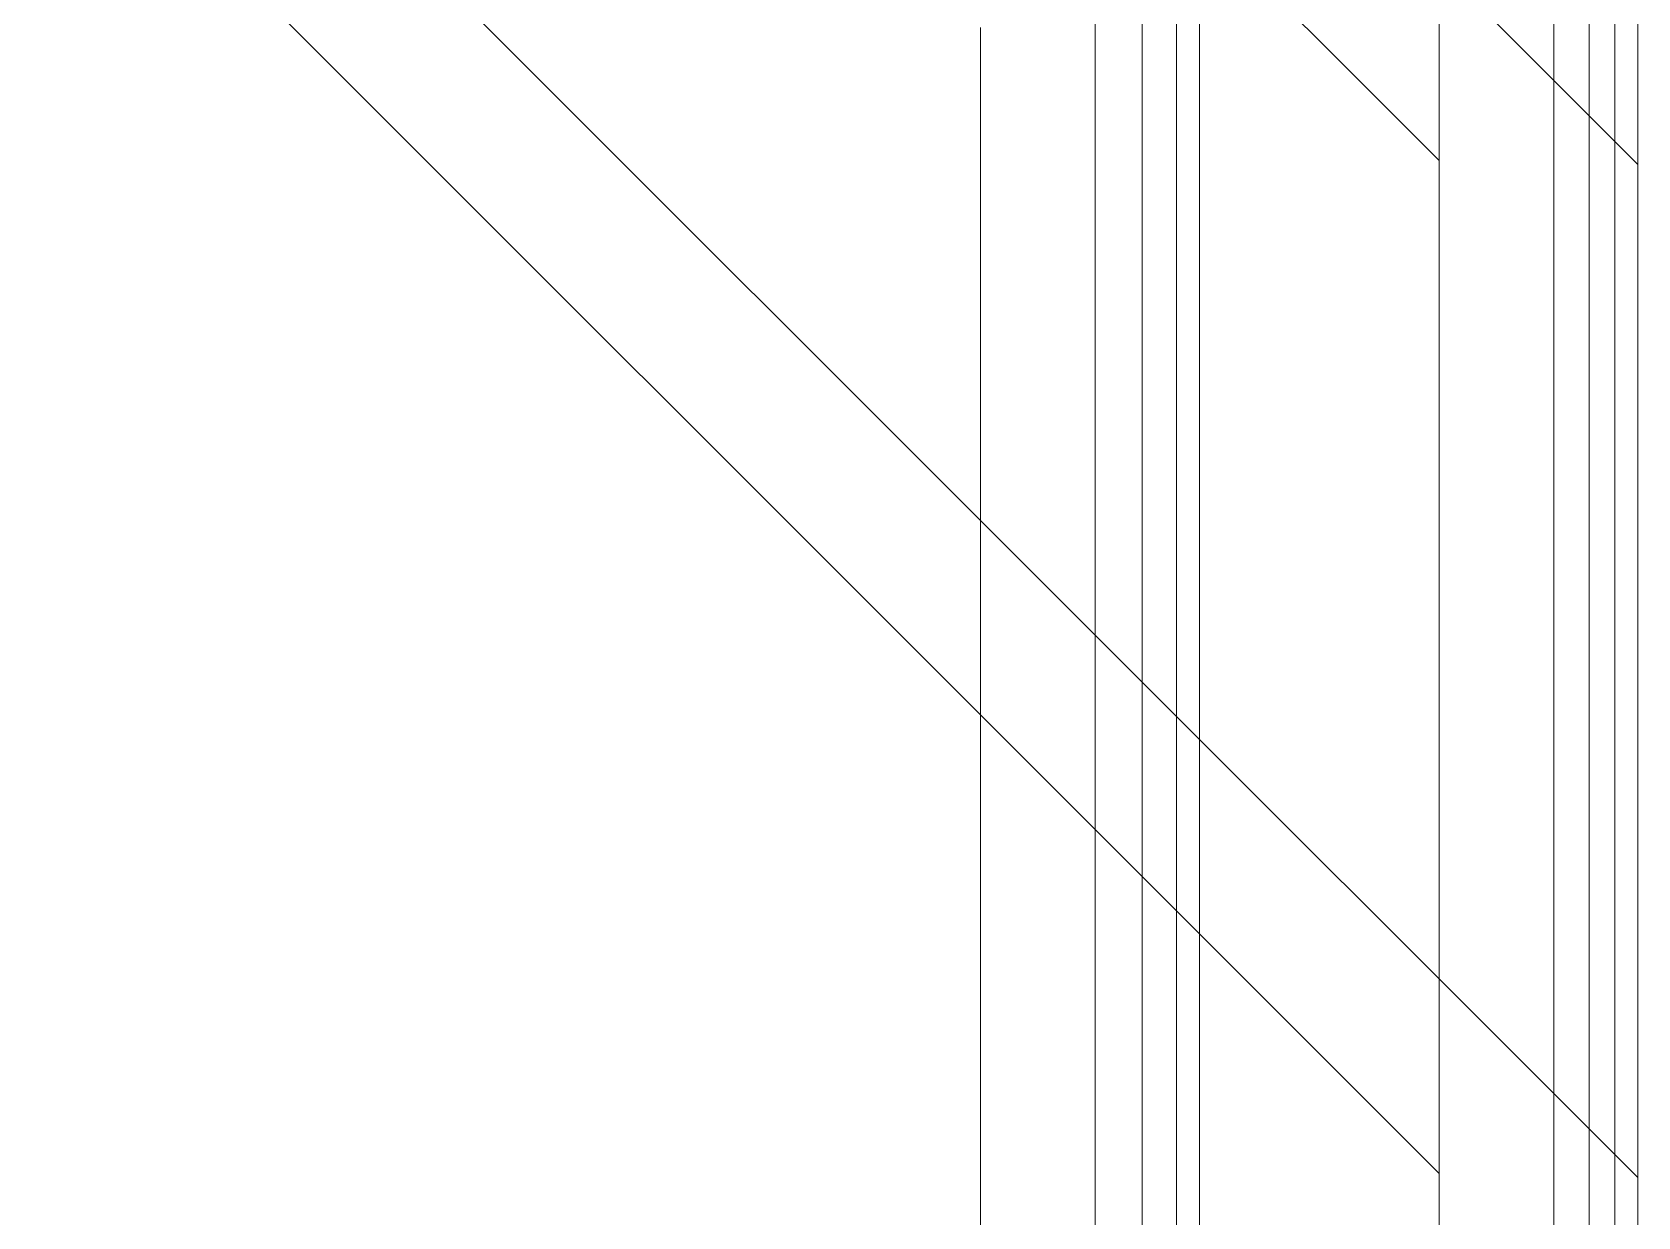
# Model space of a CAD drawing. Header units: millimetres. Extents: x -32954 to 151739, y -65671 to 56243.
# Drawn here: x -10819.6 to -10763.6, y -21174 to -21132.6 of the extents above; entities that cross this region are included whole.
import ezdxf

# ---------------------------------------------------------------- set-up
doc = ezdxf.new("R2010")
doc.units = ezdxf.units.MM
doc.layers.add('G-IMPT', color=7, linetype='Continuous', lineweight=9)
doc.layers.add('I-FURN', color=7, linetype='Continuous', lineweight=9)

# ---------------------------------------------------------------- blocks, each defined once
blk = doc.blocks.new('М25-М26_Столик манипуляционный - МСК-5501_dwg-9496848-О_ТХ_01')
at = {"layer": 'G-IMPT'}
for p, q in [((-313.365, -13.492), (-313.365, -398.053)), ((-313.365, -13.492), (-313.365, -398.053)), ((-313.365, -398.053), (-313.365, -13.492)), ((-301.365, -398.053), (-301.365, -13.492)), ((-301.365, -13.492), (-301.365, -398.053)), ((-301.365, -13.492), (-301.365, -398.053)), ((-320.3, -16.208), (-320.3, -405.607)), ((-320.3, -16.208), (-320.3, -405.607)), ((-320.3, -405.607), (-320.3, -16.208)), ((-320.3, -405.607), (-320.3, -16.208)), ((-320.3, -405.607), (-320.3, -16.208)), ((-320.3, -405.607), (-320.3, -16.208)), ((-319.5, -16.208), (-319.5, -405.607)), ((-319.5, -16.208), (-319.5, -405.607)), ((-319.5, -405.607), (-319.5, -16.208)), ((-318.6, -405.607), (-318.6, -16.208)), ((-318.6, -405.607), (-318.6, -16.208)), ((-318.6, -405.607), (-318.6, -16.208)), ((-318.6, -16.208), (-318.6, -405.607)), ((-305, -401.907), (-305, -19.907)), ((-305, -19.907), (-305, -401.907)), ((-305, -19.907), (-305, -401.907)), ((-305, -401.907), (-305, -19.907)), ((-305, -401.907), (-305, -19.907)), ((-305, -401.907), (-305, -19.907)), ((-304.2, -401.907), (-304.2, -19.907)), ((-304.2, -401.907), (-304.2, -19.907)), ((-303, -401.907), (-303, -19.907)), ((-303, -401.907), (-303, -19.907)), ((-303, -19.907), (-303, -401.907)), ((-303, -401.907), (-303, -19.907)), ((-320.3, -375.245), (-320.3, -339.89)), ((-320.3, -339.89), (-320.3, -375.245)), ((-320.3, -339.89), (-238.983, -421.207)), ((-320.3, -339.89), (-238.983, -421.207)), ((-313.365, -375.381), (-313.365, -340.026))]:
    blk.add_line(p, q, dxfattribs=at)
at = {"layer": 'G-IMPT', "flags": 128}
for points in [[(-319.5, -16.208), (-319.5, -113.558), (-319.5, -210.907), (-319.5, -308.257), (-319.5, -405.607)], [(-319.5, -16.208), (-319.5, -113.558), (-319.5, -210.907), (-319.5, -308.257), (-319.5, -405.607)], [(-318.6, -405.607), (-318.6, -308.257), (-318.6, -210.907), (-318.6, -113.558), (-318.6, -16.208)], [(-318.6, -405.607), (-318.6, -308.257), (-318.6, -210.907), (-318.6, -113.558), (-318.6, -16.208)], [(-305, -19.907), (-305, -115.407), (-305, -210.907), (-305, -306.407), (-305, -401.907)], [(-305, -401.907), (-305, -306.407), (-305, -210.907), (-305, -115.407), (-305, -19.907)], [(-304.2, -401.907), (-304.2, -306.407), (-304.2, -210.907), (-304.2, -115.407), (-304.2, -19.907)], [(-304.2, -19.907), (-304.2, -115.407), (-304.2, -210.907), (-304.2, -306.407), (-304.2, -401.907)], [(-317.365, -380.669), (-317.365, -378.244), (-317.365, -375.738), (-317.365, -373.154), (-317.365, -370.497), (-317.365, -367.77), (-317.365, -364.979), (-317.365, -362.127), (-317.365, -359.219), (-317.365, -356.261), (-317.365, -353.256), (-317.365, -350.21), (-317.365, -347.126), (-317.365, -344.011), (-317.365, -340.87), (-317.365, -337.706)], [(-297.365, -336.849), (-297.365, -340.018), (-297.365, -343.166), (-297.365, -346.289), (-297.365, -349.381), (-297.365, -352.438), (-297.365, -355.454), (-297.365, -358.426), (-297.365, -361.347), (-297.365, -364.215), (-297.365, -367.023), (-297.365, -369.767), (-297.365, -372.444), (-297.365, -375.048), (-297.365, -377.576), (-297.365, -380.023)], [(-313.365, -340.026), (-313.365, -348.865), (-313.365, -357.704), (-313.365, -366.543), (-313.365, -375.381)], [(-239.119, -414.272), (-257.68, -395.711), (-276.242, -377.149), (-294.803, -358.588), (-313.365, -340.026)], [(-304.39, -391.155), (-308.368, -387.178), (-312.345, -383.2), (-316.323, -379.223), (-320.3, -375.245)], [(-320.3, -375.245), (-316.323, -379.223), (-312.345, -383.2), (-308.368, -387.178), (-304.39, -391.155)], [(-313.365, -375.381), (-310.271, -378.475), (-307.178, -381.569), (-304.084, -384.662), (-300.991, -387.756)]]:
    blk.add_lwpolyline(points, dxfattribs=at)
blk = doc.blocks.new('М25-М26_Столик манипуляционный - М25_Столик манипуляционный-8676404-О_ТХ_01')
blk.add_blockref('М25-М26_Столик манипуляционный - МСК-5501_dwg-9496848-О_ТХ_01', (0, 0))

msp = doc.modelspace()

# ---------------------------------------------------------------- block references
at = {"layer": 'I-FURN', "rotation": 180}
msp.add_blockref('М25-М26_Столик манипуляционный - М25_Столик манипуляционный-8676404-О_ТХ_01', (-11083.886, -21512.484), dxfattribs=at)

doc.saveas('drawing.dxf')
